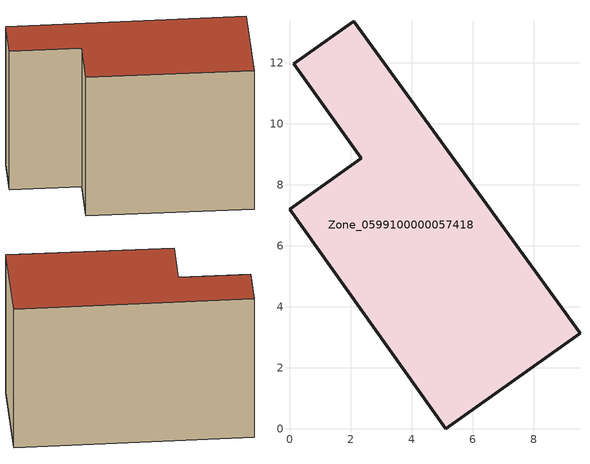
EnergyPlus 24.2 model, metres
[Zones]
Zone_0599100000057418
 floor ground (C_G): 0.14,11.96 2.11,13.36 9.52,3.14 5.13,0 0,7.2 2.35,8.87 z0
 wall outside (C_F): 5.13,0 9.52,3.14 2.11,13.36 0.14,11.96 2.35,8.87 0,7.2 5.13,0 z0:8.56
 roof outside (C_R): 2.11,13.36 0.14,11.96 2.35,8.87 0,7.2 5.13,0 9.52,3.14 z8.56
[BUILDING]
Pand.0599100000057418: North Axis=0; Terrain=City; Loads Convergence Tolerance Value=0.04; Temperature Convergence Tolerance Value=0.4; Solar Distribution=FullExterior; Maximum Number of Warmup Days=25; Minimum Number of Warmup Days=1
[Site:Location]
Rotterdam.The.Hague.AP_ZH_NLD Design_Conditions: Latitude=51.96; Longitude=4.45; Time Zone=1; Elevation=-4.5
[SITE:GROUNDTEMPERATURE:BUILDINGSURFACE]
18, 18, 18, 18, 18, 18, 18, 18, 18, 18, 18, 18
[MATERIAL] Thermal Absorptance=0.9; Solar Absorptance=0.7; Visible Absorptance=0.7
Name | Roughness | Thickness | Conductivity | Density | Specific Heat
G.TI.1975-1991 | MediumSmooth | 0.15 | 0.288461 | 540 | 1210
F.TI.1975-1991 | Rough | 0.3 | 0.230769 | 1920 | 840
R.TI.1975-1991 | MediumRough | 0.2 | 0.153846 | 1500 | 1000
[CONSTRUCTION]
C_G: G.TI.1975-1991
C_F: F.TI.1975-1991
C_R: R.TI.1975-1991
[ZONE]
Zone_0599100000057418: Type=1; Multiplier=1; Ceiling Height=Autocalculate; Volume=Autocalculate; Floor Area=autocalculate; Part of Total Floor Area=Yes
[ZONEINFILTRATION:DESIGNFLOWRATE]
Infil_Zone_0599100000057418: Zone or ZoneList or Space or SpaceList=Zone_0599100000057418; Schedule=AlwaysOn; Design Flow Rate Calculation Method=Flow/Area; Flow Rate per Floor Area=0.003; Constant Term Coefficient=1; Temperature Term Coefficient=0; Velocity Term Coefficient=0; Velocity Squared Term Coefficient=0
[HVACTEMPLATE:ZONE:IDEALLOADSAIRSYSTEM]
Zone_0599100000057418: Maximum Heating Supply Air Temperature=50; Minimum Cooling Supply Air Temperature=13; Maximum Heating Supply Air Humidity Ratio=0.0156; Minimum Cooling Supply Air Humidity Ratio=0.0077; Heating Limit=NoLimit; Cooling Limit=NoLimit; Dehumidification Control Type=ConstantSensibleHeatRatio; Cooling Sensible Heat Ratio=0.7; Dehumidification Setpoint=60; Humidification Control Type=None; Humidification Setpoint=30; Outdoor Air Method=None; Outdoor Air Flow Rate per Person=0.00944; Outdoor Air Flow Rate per Zone Floor Area=0; Outdoor Air Flow Rate per Zone=0; Demand Controlled Ventilation Type=None; Outdoor Air Economizer Type=NoEconomizer; Heat Recovery Type=None; Sensible Heat Recovery Effectiveness=0.7; Latent Heat Recovery Effectiveness=0.65
[ZONECONTROL:THERMOSTAT]
ThermostatControl_Zone_0599100000057418: Zone or ZoneList=Zone_0599100000057418; Control Type Schedule=DualSetpointControlType; Control 1=Thermostat_Zone_0599100000057418; Temperature Difference Between Cutout And Setpoint=0
[THERMOSTATSETPOINT:DUALSETPOINT]
Thermostat_Zone_0599100000057418: Heating Setpoint Temperature Schedule=HeatingSetpoint_Zone_0599100000057418; Cooling Setpoint Temperature Schedule=CoolingSetpoint_Zone_0599100000057418
[SCHEDULE:COMPACT]
HeatingSetpoint_Zone_0599100000057418: Through: 12/31, For: AllDays, Until: 24:00, 21
CoolingSetpoint_Zone_0599100000057418: Through: 12/31, For: AllDays, Until: 24:00, 24
DualSetpointControlType: Through: 12/31, For: AllDays, Until: 24:00, 4
AlwaysOn: Through: 12/31, For: AllDays, Until: 24:00, 1
